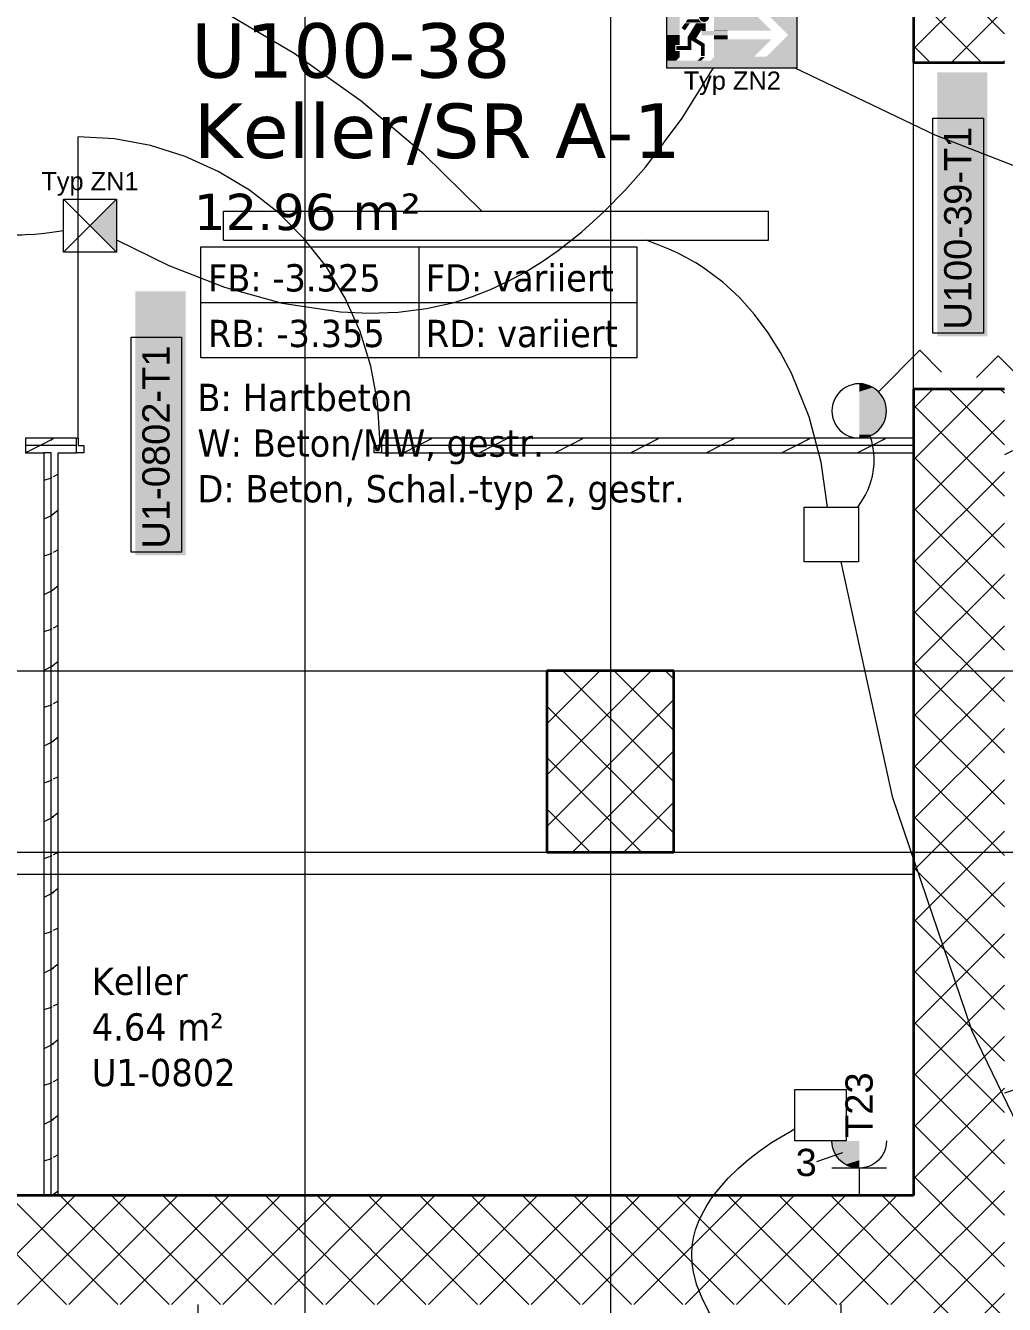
# Model space of a CAD drawing. Extents: x -1067 to 613, y -179 to 712.
# Drawn here: x 5.3 to 59.2, y 282.6 to 353 of the extents above; entities that cross this region are included whole.
import ezdxf
from ezdxf.lldxf.tags import DXFTag

# ---------------------------------------------------------------- set-up
doc = ezdxf.new("R2010")
doc.units = 0
doc.layers.get('0').update_dxf_attribs({"lineweight": 13})
for name, color, linetype, lineweight in [('A-AREA-____-IDEN', 7, 'Continuous', 5), ('A-DOOR-____-IDEN', 7, 'Continuous', 5), ('A-DOOR-____-OTLN', 7, 'Continuous', 9), ('A-DOOR-FRAM-MCUT', 7, 'Continuous', 9), ('A-DOOR-OPNG-OTLN', 7, 'Continuous', 9), ('A-FLOR-____-OVHD', 7, 'Strichpunkt - Fein', 9), ('A-WALL-____-MCUT', 7, 'Continuous', 35), ('A-WALL-____-PATT', 7, 'Continuous', 35), ('A-WALL-FNSH-MCUT', 7, 'Continuous', 35), ('S-COLS-____-MCUT', 7, 'Continuous', 35), ('S-COLS-____-OTLN', 7, 'Continuous', 9), ('S-GRID-____-OTLN', 7, 'Continuous', 5)]:
    doc.layers.add(name, color=color, linetype=linetype, lineweight=lineweight)
for name, color, linetype, lineweight, true_color in [('EL01_WAN_Kraft', 1, 'Continuous', 13, 0xff0000), ('EL01_WAN_Leitung_Kraft', 1, 'Continuous', 13, 0xff0000), ('EL01_WAN_Leitung_Licht', 7, 'Continuous', 13, 0x0080ff), ('EL01_WAN_Leitung_Notbeleuchtung', 7, 'Continuous', 13, 0x009900), ('EL01_WAN_Leuchten', 7, 'Continuous', 13, 0x0080ff), ('EL01_WAN_Licht', 7, 'Continuous', 13, 0x0080ff), ('EL01_WAN_Notbeleuchtungen', 7, 'Continuous', 13, 0x009900), ('EL01_WAN_Notbeleuchtungentyp', 7, 'Continuous', 13, 0x009900)]:
    doc.layers.add(name, color=color, linetype=linetype, lineweight=lineweight, true_color=true_color)
doc.styles.get("Standard").update_dxf_attribs({"font": 'arial.ttf'})
tags = doc.linetypes.add('_Rasterlinie_', pattern=[0.375, 0.2, -0.05, 0.075, -0.05]).pattern_tags.tags
tags[10:11] = [DXFTag(74, 4), DXFTag(75, 0), DXFTag(340, '0'), DXFTag(46, 1.0), DXFTag(50, 0.0), DXFTag(44, 0.0), DXFTag(45, 0.0)]
tags[8:9] = [DXFTag(74, 4), DXFTag(75, 0), DXFTag(340, '0'), DXFTag(46, 1.0), DXFTag(50, 0.0), DXFTag(44, 0.0), DXFTag(45, 0.0)]
tags[6:7] = [DXFTag(74, 4), DXFTag(75, 0), DXFTag(340, '0'), DXFTag(46, 1.0), DXFTag(50, 0.0), DXFTag(44, 0.0), DXFTag(45, 0.0)]
tags[4:5] = [DXFTag(74, 4), DXFTag(75, 0), DXFTag(340, '0'), DXFTag(46, 1.0), DXFTag(50, 0.0), DXFTag(44, 0.0), DXFTag(45, 0.0)]
tags = doc.linetypes.add('Strich Punkt fein', pattern=[0.2, 0.1, -0.05, 0, -0.05]).pattern_tags.tags
tags[10:11] = [DXFTag(74, 4), DXFTag(75, 0), DXFTag(340, '0'), DXFTag(46, 1.0), DXFTag(50, 0.0), DXFTag(44, 0.0), DXFTag(45, 0.0)]
tags[8:9] = [DXFTag(74, 4), DXFTag(75, 0), DXFTag(340, '0'), DXFTag(46, 1.0), DXFTag(50, 0.0), DXFTag(44, 0.0), DXFTag(45, 0.0)]
tags[6:7] = [DXFTag(74, 4), DXFTag(75, 0), DXFTag(340, '0'), DXFTag(46, 1.0), DXFTag(50, 0.0), DXFTag(44, 0.0), DXFTag(45, 0.0)]
tags[4:5] = [DXFTag(74, 4), DXFTag(75, 0), DXFTag(340, '0'), DXFTag(46, 1.0), DXFTag(50, 0.0), DXFTag(44, 0.0), DXFTag(45, 0.0)]
tags = doc.linetypes.add('Strichpunkt - Fein', pattern=[0.2, 0.1, -0.05, 0, -0.05]).pattern_tags.tags
tags[10:11] = [DXFTag(74, 4), DXFTag(75, 0), DXFTag(340, '0'), DXFTag(46, 1.0), DXFTag(50, 0.0), DXFTag(44, 0.0), DXFTag(45, 0.0)]
tags[8:9] = [DXFTag(74, 4), DXFTag(75, 0), DXFTag(340, '0'), DXFTag(46, 1.0), DXFTag(50, 0.0), DXFTag(44, 0.0), DXFTag(45, 0.0)]
tags[6:7] = [DXFTag(74, 4), DXFTag(75, 0), DXFTag(340, '0'), DXFTag(46, 1.0), DXFTag(50, 0.0), DXFTag(44, 0.0), DXFTag(45, 0.0)]
tags[4:5] = [DXFTag(74, 4), DXFTag(75, 0), DXFTag(340, '0'), DXFTag(46, 1.0), DXFTag(50, 0.0), DXFTag(44, 0.0), DXFTag(45, 0.0)]

# ---------------------------------------------------------------- blocks, each defined once
blk = doc.blocks.new('Referenz-A0UJ3194XE', base_point=(-1062.181, -175.856))
at = {"layer": 'A-AREA-____-IDEN', "color": 0, "linetype": 'Continuous', "ltscale": 0.13}
for p, q in [((14.954, 340.818), (38.954, 340.818)), ((14.954, 334.695), (14.954, 340.818)), ((26.954, 340.818), (26.954, 334.695)), ((38.954, 340.818), (38.954, 334.695)), ((14.954, 337.756), (38.954, 337.756)), ((38.954, 334.695), (14.954, 334.695))]:
    blk.add_line(p, q, dxfattribs=at)
at = {"layer": 'A-DOOR-____-IDEN', "color": 0, "linetype": 'Continuous', "ltscale": 0.13}
for p, q in [((55.267, 336.055), (55.267, 347.895)), ((55.267, 347.895), (58.047, 347.895)), ((58.047, 347.895), (58.047, 336.055)), ((58.047, 336.055), (55.267, 336.055)), ((11.112, 324.002), (11.112, 335.842)), ((11.112, 335.842), (13.892, 335.842)), ((13.892, 335.842), (13.892, 324.002)), ((13.892, 324.002), (11.112, 324.002))]:
    blk.add_line(p, q, dxfattribs=at)
at = {"layer": 'A-DOOR-____-IDEN', "color": 7, "linetype": 'Continuous', "ltscale": 0.13, "true_color": 0xffffff}
for points in [[(55.51, 335.88), (58.269, 335.88), (55.51, 350.419)], [(58.269, 335.88), (55.51, 350.419), (58.269, 350.419)], [(11.355, 323.827), (14.114, 323.827), (11.355, 338.366)], [(14.114, 323.827), (11.355, 338.366), (14.114, 338.366)]]:
    blk.add_solid(points, dxfattribs=at)
at = {"layer": 'A-DOOR-____-OTLN', "color": 0, "linetype": 'Strich Punkt fein', "ltscale": 0.13}
blk.add_line((54.203, 332.976), (54.203, 350.976), dxfattribs=at)
at = {"layer": 'A-DOOR-FRAM-MCUT', "color": 0, "linetype": 'Continuous', "ltscale": 0.13}
for p, q in [((8.103, 329.476), (8.103, 330.276)), ((8.103, 330.276), (8.203, 330.276)), ((8.203, 330.276), (8.203, 329.876)), ((8.203, 329.876), (8.503, 329.876)), ((8.503, 329.876), (8.503, 329.476)), ((24.503, 329.876), (24.803, 329.876)), ((24.503, 329.476), (24.503, 329.876)), ((24.803, 329.876), (24.803, 330.276)), ((24.803, 330.276), (24.903, 330.276)), ((24.903, 330.276), (24.903, 329.476)), ((8.503, 329.476), (8.103, 329.476)), ((24.903, 329.476), (24.503, 329.476))]:
    blk.add_line(p, q, dxfattribs=at)
at = {"layer": 'A-DOOR-OPNG-OTLN', "color": 0, "linetype": 'Continuous', "ltscale": 0.13}
for p, q in [((8.203, 330.276), (8.203, 346.876)), ((10.204, 346.755), (8.203, 346.876)), ((12.176, 346.393), (10.204, 346.755)), ((14.089, 345.797), (12.176, 346.393)), ((15.917, 344.974), (14.089, 345.797)), ((17.633, 343.937), (15.917, 344.974)), ((19.211, 342.701), (17.633, 343.937)), ((20.628, 341.284), (19.211, 342.701)), ((21.865, 339.706), (20.628, 341.284)), ((22.902, 337.99), (21.865, 339.706)), ((23.724, 336.162), (22.902, 337.99)), ((24.321, 334.248), (23.724, 336.162)), ((24.682, 332.277), (24.321, 334.248)), ((24.803, 330.276), (24.682, 332.277))]:
    blk.add_line(p, q, dxfattribs=at)
at = {"layer": 'A-FLOR-____-OVHD', "color": 0, "linetype": 'Strichpunkt - Fein', "ltscale": 0.13}
for p, q in [((-49.397, 307.476), (198.844, 307.476)), ((-49.397, 306.276), (54.203, 306.276))]:
    blk.add_line(p, q, dxfattribs=at)
at = {"layer": 'A-WALL-____-MCUT', "color": 0, "linetype": 'Continuous', "ltscale": 0.35}
for p, q in [((54.203, 426.376), (54.203, 350.976)), ((54.203, 350.976), (59.203, 350.976)), ((59.203, 332.976), (54.203, 332.976)), ((54.203, 332.976), (54.203, 288.576)), ((54.203, 288.576), (-79.097, 288.576))]:
    blk.add_line(p, q, dxfattribs=at)
at = {"layer": 'A-WALL-____-MCUT', "color": 0, "linetype": 'Continuous', "lineweight": 9, "ltscale": 0.13}
for p, q in [((8.103, 329.876), (5.303, 329.876)), ((54.203, 329.876), (24.903, 329.876)), ((6.703, 329.476), (6.303, 329.476)), ((6.703, 288.576), (6.703, 329.476))]:
    blk.add_line(p, q, dxfattribs=at)
at = {"layer": 'A-WALL-____-PATT', "color": 0, "linetype": 'Continuous', "lineweight": 9, "ltscale": 0.13}
for p, q in [((59.203, 352.548), (54.203, 357.548)), ((54.203, 351.718), (59.203, 356.718)), ((57.947, 350.976), (54.203, 354.72)), ((56.289, 350.976), (59.203, 353.89)), ((55.118, 350.976), (54.203, 351.891)), ((59.118, 350.976), (59.203, 351.061)), ((54.203, 331.919), (55.26, 332.976)), ((54.203, 329.091), (58.088, 332.976)), ((59.203, 329.921), (56.148, 332.976)), ((59.203, 332.749), (58.976, 332.976)), ((59.203, 327.092), (54.203, 332.092)), ((54.203, 326.262), (59.203, 331.262)), ((6.105, 329.876), (5.305, 329.476)), ((6.823, 330.234), (6.105, 329.876)), ((6.843, 330.276), (6.689, 330.16)), ((26.93, 329.876), (26.13, 329.476)), ((27.647, 330.234), (26.93, 329.876)), ((27.668, 330.276), (27.516, 330.162)), ((31.095, 329.876), (30.295, 329.476)), ((31.812, 330.234), (31.095, 329.876)), ((31.833, 330.276), (31.681, 330.162)), ((35.26, 329.876), (34.46, 329.476)), ((35.977, 330.234), (35.26, 329.876)), ((35.998, 330.276), (35.846, 330.162)), ((39.425, 329.876), (38.625, 329.476)), ((40.142, 330.234), (39.425, 329.876)), ((40.163, 330.276), (40.012, 330.162)), ((43.59, 329.876), (42.79, 329.476)), ((44.307, 330.234), (43.59, 329.876)), ((44.328, 330.276), (44.177, 330.163)), ((47.755, 329.876), (46.955, 329.476)), ((48.472, 330.234), (47.755, 329.876)), ((48.493, 330.276), (48.342, 330.163)), ((51.919, 329.876), (51.119, 329.476)), ((52.637, 330.234), (51.919, 329.876)), ((52.658, 330.276), (52.508, 330.163)), ((59.203, 324.264), (54.203, 329.264)), ((59.649, 329.576), (59.203, 329.353)), ((7.103, 328.292), (6.823, 328.152)), ((54.203, 323.434), (59.203, 328.434)), ((6.703, 328.079), (6.303, 327.945)), ((6.753, 328.095), (6.703, 328.079)), ((7.103, 326.306), (6.703, 326.006)), ((6.823, 326.069), (6.703, 326.01)), ((59.203, 321.435), (54.203, 326.435)), ((6.703, 326.01), (6.303, 325.81)), ((6.703, 326.006), (6.69, 325.996)), ((54.203, 320.605), (59.203, 325.605)), ((7.103, 324.127), (6.823, 323.987)), ((6.703, 323.914), (6.303, 323.781)), ((6.753, 323.931), (6.703, 323.914)), ((59.203, 318.607), (54.203, 323.607)), ((54.203, 317.777), (59.203, 322.777)), ((6.703, 321.845), (6.303, 321.645)), ((7.103, 322.141), (6.703, 321.841)), ((6.822, 321.904), (6.703, 321.845)), ((6.703, 321.841), (6.69, 321.831)), ((59.203, 315.778), (54.203, 320.778)), ((6.703, 319.749), (6.303, 319.616)), ((6.753, 319.766), (6.703, 319.749)), ((7.103, 319.962), (6.822, 319.822)), ((54.203, 314.948), (59.203, 319.948)), ((6.703, 317.68), (6.303, 317.48)), ((6.703, 317.676), (6.691, 317.666)), ((7.103, 317.976), (6.703, 317.676)), ((6.822, 317.739), (6.703, 317.68)), ((59.203, 312.95), (54.203, 317.95)), ((54.203, 312.12), (59.203, 317.12)), ((6.703, 315.585), (6.303, 315.451)), ((6.753, 315.601), (6.703, 315.585)), ((7.103, 315.797), (6.822, 315.657)), ((59.203, 310.122), (54.203, 315.122)), ((54.203, 309.292), (59.203, 314.292)), ((6.703, 313.515), (6.303, 313.315)), ((6.703, 313.511), (6.691, 313.502)), ((7.103, 313.811), (6.703, 313.511)), ((6.822, 313.575), (6.703, 313.515)), ((59.203, 307.293), (54.203, 312.293)), ((6.703, 311.42), (6.303, 311.287)), ((6.753, 311.437), (6.703, 311.42)), ((7.103, 311.632), (6.822, 311.492)), ((54.203, 306.463), (59.203, 311.463)), ((6.703, 309.35), (6.303, 309.15)), ((6.703, 309.346), (6.692, 309.337)), ((7.103, 309.646), (6.703, 309.346)), ((6.822, 309.41), (6.703, 309.35)), ((59.203, 304.465), (54.203, 309.465)), ((54.203, 303.635), (59.203, 308.635)), ((6.703, 307.255), (6.303, 307.122)), ((6.754, 307.272), (6.703, 307.255)), ((7.103, 307.468), (6.822, 307.327)), ((59.203, 301.636), (54.203, 306.636)), ((54.203, 300.806), (59.203, 305.806)), ((6.703, 305.185), (6.303, 304.985)), ((6.703, 305.181), (6.692, 305.172)), ((7.103, 305.481), (6.703, 305.181)), ((6.822, 305.245), (6.703, 305.185)), ((59.203, 298.808), (54.203, 303.808)), ((6.703, 303.09), (6.303, 302.957)), ((6.754, 303.107), (6.703, 303.09)), ((7.103, 303.303), (6.822, 303.162)), ((54.203, 297.978), (59.203, 302.978)), ((6.703, 301.02), (6.303, 300.82)), ((6.703, 301.016), (6.693, 301.008)), ((7.103, 301.316), (6.703, 301.016)), ((6.822, 301.08), (6.703, 301.02)), ((59.203, 295.979), (54.203, 300.979)), ((54.203, 295.149), (59.203, 300.149)), ((6.703, 298.926), (6.303, 298.792)), ((6.754, 298.943), (6.703, 298.926)), ((7.103, 299.138), (6.821, 298.997)), ((59.203, 293.151), (54.203, 298.151)), ((54.203, 292.321), (59.203, 297.321)), ((6.703, 296.855), (6.303, 296.655)), ((6.703, 296.851), (6.693, 296.843)), ((7.103, 297.151), (6.703, 296.851)), ((6.821, 296.915), (6.703, 296.855)), ((59.203, 290.323), (54.203, 295.323)), ((6.703, 294.761), (6.303, 294.628)), ((6.754, 294.778), (6.703, 294.761)), ((7.103, 294.973), (6.821, 294.832)), ((54.203, 289.493), (59.203, 294.493)), ((60.288, 294.576), (59.203, 294.214)), ((7.103, 292.986), (6.703, 292.686)), ((6.703, 292.69), (6.303, 292.49)), ((6.703, 292.686), (6.693, 292.679)), ((6.821, 292.75), (6.703, 292.69)), ((59.203, 287.494), (54.203, 292.494)), ((54.203, 286.664), (59.203, 291.664)), ((6.703, 290.596), (6.303, 290.463)), ((6.754, 290.613), (6.703, 290.596)), ((7.103, 290.808), (6.821, 290.667)), ((59.203, 284.666), (54.203, 289.666)), ((7.103, 288.821), (6.776, 288.576)), ((54.203, 283.836), (59.203, 288.836)), ((7.553, 282.576), (1.553, 288.576)), ((2.031, 282.576), (8.031, 288.576)), ((10.381, 282.576), (4.381, 288.576)), ((4.86, 282.576), (10.86, 288.576)), ((6.821, 288.585), (6.803, 288.576)), ((13.21, 282.576), (7.21, 288.576)), ((7.688, 282.576), (13.688, 288.576)), ((16.038, 282.576), (10.038, 288.576)), ((10.517, 282.576), (16.517, 288.576)), ((18.867, 282.576), (12.867, 288.576)), ((13.345, 282.576), (19.345, 288.576)), ((21.695, 282.576), (15.695, 288.576)), ((16.173, 282.576), (22.173, 288.576)), ((24.523, 282.576), (18.523, 288.576)), ((19.002, 282.576), (25.002, 288.576)), ((27.352, 282.576), (21.352, 288.576)), ((21.83, 282.576), (27.83, 288.576)), ((30.18, 282.576), (24.18, 288.576)), ((24.659, 282.576), (30.659, 288.576)), ((33.009, 282.576), (27.009, 288.576)), ((27.487, 282.576), (33.487, 288.576)), ((35.837, 282.576), (29.837, 288.576)), ((30.316, 282.576), (36.316, 288.576)), ((38.666, 282.576), (32.666, 288.576)), ((33.144, 282.576), (39.144, 288.576)), ((41.494, 282.576), (35.494, 288.576)), ((35.972, 282.576), (41.972, 288.576)), ((44.322, 282.576), (38.322, 288.576)), ((38.801, 282.576), (44.801, 288.576)), ((47.151, 282.576), (41.151, 288.576)), ((41.629, 282.576), (47.629, 288.576)), ((49.979, 282.576), (43.979, 288.576)), ((44.458, 282.576), (50.458, 288.576)), ((52.808, 282.576), (46.808, 288.576)), ((47.286, 282.576), (53.286, 288.576)), ((54.203, 284.009), (49.636, 288.576)), ((54.203, 286.837), (52.465, 288.576)), ((50.114, 282.576), (54.203, 286.664)), ((58.465, 282.576), (54.203, 286.837)), ((55.771, 282.576), (59.203, 286.007)), ((52.943, 282.576), (54.203, 283.836)), ((55.636, 282.576), (54.203, 284.009)), ((58.6, 282.576), (59.203, 283.179)), ((53.203, 280.007), (55.771, 282.576)), ((53.203, 277.179), (58.6, 282.576)), ((59.203, 279.009), (55.636, 282.576)), ((59.203, 281.837), (58.465, 282.576))]:
    blk.add_line(p, q, dxfattribs=at)
at = {"layer": 'A-WALL-FNSH-MCUT', "color": 0, "linetype": 'Continuous', "lineweight": 9, "ltscale": 0.13}
for p, q in [((8.103, 330.276), (5.303, 330.276)), ((5.303, 330.276), (5.303, 329.476)), ((8.103, 329.476), (8.103, 330.276)), ((54.203, 330.276), (24.903, 330.276)), ((24.903, 330.276), (24.903, 329.476)), ((5.303, 329.476), (6.303, 329.476)), ((6.303, 329.476), (6.303, 288.576)), ((7.103, 329.476), (8.103, 329.476)), ((7.103, 288.576), (7.103, 329.476)), ((24.903, 329.476), (54.203, 329.476))]:
    blk.add_line(p, q, dxfattribs=at)
at = {"layer": 'S-COLS-____-MCUT', "color": 0, "linetype": 'Continuous', "ltscale": 0.35}
for p, q in [((41.003, 317.476), (34.003, 317.476)), ((34.003, 317.476), (34.003, 307.476)), ((41.003, 307.476), (41.003, 317.476)), ((34.003, 307.476), (41.003, 307.476))]:
    blk.add_line(p, q, dxfattribs=at)
at = {"layer": 'S-COLS-____-OTLN', "color": 0, "linetype": 'Continuous', "ltscale": 0.13}
for p, q in [((34.003, 317.376), (34.103, 317.476)), ((34.003, 314.547), (36.931, 317.476)), ((34.003, 311.719), (39.76, 317.476)), ((41.003, 311.351), (34.878, 317.476)), ((41.003, 314.179), (37.707, 317.476)), ((41.003, 317.008), (40.535, 317.476)), ((34.003, 308.891), (41.003, 315.891)), ((41.003, 308.523), (34.003, 315.523)), ((39.221, 307.476), (34.003, 312.694)), ((35.417, 307.476), (41.003, 313.062)), ((38.245, 307.476), (41.003, 310.234)), ((36.393, 307.476), (34.003, 309.866))]:
    blk.add_line(p, q, dxfattribs=at)
at = {"layer": 'S-GRID-____-OTLN', "color": 0, "linetype": '_Rasterlinie_', "ltscale": 0.13}
for p, q in [((37.503, 560.559), (37.503, 159.768)), ((20.703, -171.085), (20.703, 546.376)), ((-101.097, 317.476), (198.844, 317.476))]:
    blk.add_line(p, q, dxfattribs=at)
at = {"layer": 'A-AREA-____-IDEN', "color": 0, "linetype": 'Continuous', "ltscale": 0.13, "attachment_point": 1}
for s, insert, char_height in [('{\\fVerdana;U100-38}', (14.417, 353.133), 3), ('{\\fVerdana;Keller/SR A-1}', (14.56, 348.71), 3), ('{\\fVerdana;12.96 m²}', (14.57, 343.74), 2), ('{\\W0.9;\\fVerdana;FB: -3.325}', (15.344, 339.859), 1.5), ('{\\W0.9;\\fVerdana;FD: variiert}', (27.344, 339.859), 1.5), ('{\\W0.9;\\fVerdana;RB: -3.355}', (15.344, 336.797), 1.5), ('{\\W0.9;\\fVerdana;RD: variiert}', (27.344, 336.797), 1.5), ('{\\W0.9;\\fVerdana;B: Hartbeton}', (14.768, 333.273), 1.5), ('{\\W0.9;\\fVerdana;W: Beton/MW, gestr.}', (14.768, 330.759), 1.5), ('{\\W0.9;\\fVerdana;D: Beton, Schal.-typ 2, gestr.}', (14.768, 328.246), 1.5), ('{\\W0.9;\\fVerdana;Keller}', (8.95, 301.122), 1.5), ('{\\W0.9;\\fVerdana;4.64 m²}', (8.95, 298.608), 1.5), ('{\\W0.9;\\fVerdana;U1-0802}', (8.95, 296.095), 1.5)]:
    blk.add_mtext(s, dxfattribs=dict(at, insert=insert, char_height=char_height))
at = {"layer": 'A-DOOR-____-IDEN', "color": 0, "linetype": 'Continuous', "ltscale": 0.13, "char_height": 1.5, "attachment_point": 1, "rotation": 90}
for s, insert in [('{\\fArial;U100-39-T1}', (55.885, 336.255)), ('{\\fArial;U1-0802-T1}', (11.73, 324.202))]:
    blk.add_mtext(s, dxfattribs=dict(at, insert=insert))
blk = doc.blocks.new('Deckendose UP-A0UJ31FOXE', base_point=(48.17, 323.476))
at = {"color": 0, "lineweight": -2}
for p, q in [((48.17, 323.476), (48.17, 326.476)), ((48.17, 326.476), (51.17, 326.476)), ((51.17, 326.476), (51.17, 323.476)), ((51.17, 323.476), (48.17, 323.476))]:
    blk.add_line(p, q, dxfattribs=at)
blk = doc.blocks.new('LED-Langfeldleuchte 37W-A0UJ31G8XE', base_point=(16.206, 341.176))
at = {"color": 0, "lineweight": -2}
for p, q in [((16.206, 342.776), (46.206, 342.776)), ((16.206, 341.176), (16.206, 342.776)), ((46.206, 341.176), (46.206, 342.776)), ((16.206, 341.176), (46.206, 341.176))]:
    blk.add_line(p, q, dxfattribs=at)
blk = doc.blocks.new('Steckdose T23_ AP_ 3-fach-A0UJ31H8XE', base_point=(13.305, 275.943))
at = {"color": 0, "lineweight": -2}
for p, q in [((14.805, 281.076), (14.805, 282.576)), ((13.305, 281.076), (16.305, 281.076)), ((14.231, 280.962), (14.417, 281.025)), ((14.417, 281.025), (14.609, 281.063)), ((14.609, 281.063), (14.805, 281.076)), ((14.805, 281.076), (15.001, 281.063)), ((15.001, 281.063), (15.193, 281.025)), ((15.193, 281.025), (15.379, 280.962)), ((13.419, 280.15), (13.506, 280.326)), ((13.506, 280.326), (13.615, 280.489)), ((13.615, 280.489), (13.744, 280.636)), ((13.744, 280.636), (13.892, 280.766)), ((13.892, 280.766), (14.055, 280.875)), ((14.055, 280.875), (14.231, 280.962)), ((15.379, 280.962), (15.555, 280.875)), ((15.555, 280.875), (15.718, 280.766)), ((15.718, 280.766), (15.866, 280.636)), ((15.731, 280.222), (17.148, 280.73)), ((15.866, 280.636), (15.995, 280.489)), ((15.995, 280.489), (16.104, 280.326)), ((16.104, 280.326), (16.191, 280.15)), ((13.305, 279.576), (13.318, 279.771)), ((13.318, 279.771), (13.356, 279.964)), ((13.356, 279.964), (13.419, 280.15)), ((16.191, 280.15), (16.254, 279.964)), ((16.254, 279.964), (16.292, 279.771)), ((16.292, 279.771), (16.305, 279.576))]:
    blk.add_line(p, q, dxfattribs=at)
for points in [[(14.805, 281.025), (15.193, 281.025), (14.805, 281.076)], [(14.805, 280.875), (15.555, 280.875), (14.805, 281.025)], [(15.555, 280.875), (14.805, 281.025), (15.193, 281.025)], [(14.805, 280.636), (15.866, 280.636), (14.805, 280.875)], [(15.866, 280.636), (14.805, 280.875), (15.555, 280.875)], [(14.805, 280.326), (16.104, 280.326), (14.805, 280.636)], [(16.104, 280.326), (14.805, 280.636), (15.866, 280.636)], [(14.805, 279.964), (16.254, 279.964), (14.805, 280.326)], [(16.254, 279.964), (14.805, 280.326), (16.104, 280.326)], [(14.805, 279.576), (16.305, 279.576), (14.805, 279.964)], [(16.305, 279.576), (14.805, 279.964), (16.254, 279.964)]]:
    blk.add_solid(points, dxfattribs=at)
at = {"color": 0, "lineweight": -2, "insert": (17.323, 281.506), "char_height": 1.5, "attachment_point": 1}
blk.add_mtext('{\\fArial;3}', dxfattribs=at)
at = {"color": 0, "lineweight": -2, "insert": (14.063, 275.943), "char_height": 1.5, "attachment_point": 1, "rotation": 90}
blk.add_mtext('{\\fArial;T23}', dxfattribs=at)
blk = doc.blocks.new('Schalter_ Schema 0_ AP-A0UJ31HSXE', base_point=(49.705, 330.276))
at = {"color": 0, "lineweight": -2}
for p, q in [((52.266, 332.836), (54.548, 335.118)), ((54.548, 335.118), (55.744, 333.922)), ((50.631, 333.162), (50.455, 333.075)), ((50.817, 333.225), (50.631, 333.162)), ((51.009, 333.263), (50.817, 333.225)), ((51.205, 333.276), (51.009, 333.263)), ((51.401, 333.263), (51.205, 333.276)), ((51.593, 333.225), (51.401, 333.263)), ((51.779, 333.162), (51.593, 333.225)), ((51.955, 333.075), (51.779, 333.162)), ((49.906, 332.526), (49.819, 332.35)), ((50.015, 332.689), (49.906, 332.526)), ((50.144, 332.836), (50.015, 332.689)), ((50.292, 332.966), (50.144, 332.836)), ((50.455, 333.075), (50.292, 332.966)), ((52.118, 332.966), (51.955, 333.075)), ((52.266, 332.836), (52.118, 332.966)), ((52.395, 332.689), (52.266, 332.836)), ((52.504, 332.526), (52.395, 332.689)), ((52.591, 332.35), (52.504, 332.526)), ((49.718, 331.972), (49.705, 331.776)), ((49.705, 331.776), (49.718, 331.58)), ((49.756, 332.164), (49.718, 331.972)), ((49.819, 332.35), (49.756, 332.164)), ((52.654, 332.164), (52.591, 332.35)), ((52.692, 331.972), (52.654, 332.164)), ((52.705, 331.776), (52.692, 331.972)), ((52.692, 331.58), (52.705, 331.776)), ((49.718, 331.58), (49.756, 331.388)), ((49.756, 331.388), (49.819, 331.202)), ((49.819, 331.202), (49.906, 331.026)), ((49.906, 331.026), (50.015, 330.863)), ((52.395, 330.863), (52.504, 331.026)), ((52.504, 331.026), (52.591, 331.202)), ((52.591, 331.202), (52.654, 331.388)), ((52.654, 331.388), (52.692, 331.58)), ((50.015, 330.863), (50.144, 330.715)), ((50.144, 330.715), (50.292, 330.586)), ((50.292, 330.586), (50.455, 330.477)), ((50.455, 330.477), (50.631, 330.39)), ((50.631, 330.39), (50.817, 330.327)), ((50.817, 330.327), (51.009, 330.289)), ((51.401, 330.289), (51.593, 330.327)), ((51.593, 330.327), (51.779, 330.39)), ((51.779, 330.39), (51.955, 330.477)), ((51.955, 330.477), (52.118, 330.586)), ((52.118, 330.586), (52.266, 330.715)), ((52.266, 330.715), (52.395, 330.863)), ((51.009, 330.289), (51.205, 330.276)), ((51.205, 330.276), (51.401, 330.289))]:
    blk.add_line(p, q, dxfattribs=at)
for points in [[(51.593, 333.225), (51.205, 333.225), (51.205, 333.276)], [(51.955, 333.075), (51.205, 333.075), (51.593, 333.225)], [(51.205, 333.075), (51.593, 333.225), (51.205, 333.225)], [(52.266, 332.836), (51.205, 332.836), (51.955, 333.075)], [(51.205, 332.836), (51.955, 333.075), (51.205, 333.075)], [(52.504, 332.526), (51.205, 332.526), (52.266, 332.836)], [(51.205, 332.526), (52.266, 332.836), (51.205, 332.836)], [(52.654, 332.164), (51.205, 332.164), (52.504, 332.526)], [(51.205, 332.164), (52.504, 332.526), (51.205, 332.526)], [(52.705, 331.776), (51.205, 331.776), (52.654, 332.164)], [(51.205, 331.776), (52.654, 332.164), (51.205, 332.164)], [(52.654, 331.388), (51.205, 331.388), (52.705, 331.776)], [(51.205, 331.388), (52.705, 331.776), (51.205, 331.776)], [(52.504, 331.026), (51.205, 331.026), (52.654, 331.388)], [(51.205, 331.026), (52.654, 331.388), (51.205, 331.388)], [(52.266, 330.715), (51.205, 330.715), (52.504, 331.026)], [(51.205, 330.715), (52.504, 331.026), (51.205, 331.026)], [(51.955, 330.477), (51.205, 330.477), (52.266, 330.715)], [(51.205, 330.477), (52.266, 330.715), (51.205, 330.715)], [(51.593, 330.327), (51.205, 330.327), (51.955, 330.477)], [(51.205, 330.327), (51.955, 330.477), (51.205, 330.477)], [(51.205, 330.276), (51.593, 330.327), (51.205, 330.327)]]:
    blk.add_solid(points, dxfattribs=at)
blk = doc.blocks.new('Steckdose T23_ AP_ 3-fach-A0UJ31KIXE', base_point=(48.705, 275.943))
at = {"color": 0, "lineweight": -2}
for p, q in [((50.205, 281.076), (50.205, 282.576)), ((48.705, 281.076), (51.705, 281.076)), ((49.631, 280.962), (49.817, 281.025)), ((49.817, 281.025), (50.009, 281.063)), ((50.009, 281.063), (50.205, 281.076)), ((50.205, 281.076), (50.401, 281.063)), ((50.401, 281.063), (50.593, 281.025)), ((50.593, 281.025), (50.779, 280.962)), ((48.819, 280.15), (48.906, 280.326)), ((48.906, 280.326), (49.015, 280.489)), ((49.015, 280.489), (49.144, 280.636)), ((49.144, 280.636), (49.292, 280.766)), ((49.292, 280.766), (49.455, 280.875)), ((49.455, 280.875), (49.631, 280.962)), ((50.779, 280.962), (50.955, 280.875)), ((50.955, 280.875), (51.118, 280.766)), ((51.118, 280.766), (51.266, 280.636)), ((51.131, 280.222), (52.548, 280.73)), ((51.266, 280.636), (51.395, 280.489)), ((51.395, 280.489), (51.504, 280.326)), ((51.504, 280.326), (51.591, 280.15)), ((48.705, 279.576), (48.718, 279.771)), ((48.718, 279.771), (48.756, 279.964)), ((48.756, 279.964), (48.819, 280.15)), ((51.591, 280.15), (51.654, 279.964)), ((51.654, 279.964), (51.692, 279.771)), ((51.692, 279.771), (51.705, 279.576))]:
    blk.add_line(p, q, dxfattribs=at)
for points in [[(50.205, 281.025), (50.593, 281.025), (50.205, 281.076)], [(50.205, 280.875), (50.955, 280.875), (50.205, 281.025)], [(50.955, 280.875), (50.205, 281.025), (50.593, 281.025)], [(50.205, 280.636), (51.266, 280.636), (50.205, 280.875)], [(51.266, 280.636), (50.205, 280.875), (50.955, 280.875)], [(50.205, 280.326), (51.504, 280.326), (50.205, 280.636)], [(51.504, 280.326), (50.205, 280.636), (51.266, 280.636)], [(50.205, 279.964), (51.654, 279.964), (50.205, 280.326)], [(51.654, 279.964), (50.205, 280.326), (51.504, 280.326)], [(50.205, 279.576), (51.705, 279.576), (50.205, 279.964)], [(51.705, 279.576), (50.205, 279.964), (51.654, 279.964)]]:
    blk.add_solid(points, dxfattribs=at)
at = {"color": 0, "lineweight": -2, "insert": (52.723, 281.506), "char_height": 1.5, "attachment_point": 1}
blk.add_mtext('{\\fArial;3}', dxfattribs=at)
at = {"color": 0, "lineweight": -2, "insert": (49.463, 275.943), "char_height": 1.5, "attachment_point": 1, "rotation": 90}
blk.add_mtext('{\\fArial;T23}', dxfattribs=at)
blk = doc.blocks.new('Leitung-A0UJ31LGXE', base_point=(2.305, 342.776))
at = {"color": 0, "linetype": 'ByBlock', "lineweight": -2, "ltscale": 0.13}
for p, q in [((3.254, 358.472), (2.305, 358.655)), ((4.198, 358.269), (3.254, 358.472)), ((5.139, 358.046), (4.198, 358.269)), ((6.074, 357.804), (5.139, 358.046)), ((7.006, 357.542), (6.074, 357.804)), ((7.932, 357.26), (7.006, 357.542)), ((12.137, 355.704), (7.932, 357.26)), ((16.203, 353.757), (12.137, 355.704)), ((20.096, 351.455), (16.203, 353.757)), ((23.786, 348.833), (20.096, 351.455)), ((27.238, 345.928), (23.786, 348.833)), ((30.421, 342.776), (27.238, 345.928))]:
    blk.add_line(p, q, dxfattribs=at)
blk = doc.blocks.new('Schalter_ Schema 3_ AP_ KL-A0UJ31OQXE', base_point=(57.666, 328.133))
at = {"color": 0, "lineweight": -2}
for p, q in [((58.862, 334.818), (57.666, 333.622)), ((61.145, 332.536), (58.862, 334.818)), ((61.015, 332.389), (61.144, 332.536)), ((61.144, 332.536), (61.292, 332.666)), ((63.266, 330.415), (61.145, 332.536)), ((63.266, 332.536), (61.145, 330.415)), ((61.292, 332.666), (61.455, 332.775)), ((61.455, 332.775), (61.631, 332.862)), ((61.631, 332.862), (61.817, 332.925)), ((61.817, 332.925), (62.009, 332.963)), ((62.009, 332.963), (62.205, 332.976)), ((62.205, 332.976), (62.401, 332.963)), ((62.401, 332.963), (62.593, 332.925)), ((62.593, 332.925), (62.779, 332.862)), ((62.779, 332.862), (62.955, 332.775)), ((62.955, 332.775), (63.118, 332.666)), ((63.118, 332.666), (63.266, 332.536)), ((63.266, 332.536), (63.395, 332.389)), ((60.718, 331.672), (60.756, 331.864)), ((60.756, 331.864), (60.819, 332.05)), ((60.819, 332.05), (60.906, 332.226)), ((60.906, 332.226), (61.015, 332.389)), ((63.395, 332.389), (63.504, 332.226)), ((63.504, 332.226), (63.591, 332.05)), ((63.591, 332.05), (63.654, 331.864)), ((63.654, 331.864), (63.692, 331.672)), ((60.705, 331.476), (60.718, 331.672)), ((60.718, 331.28), (60.705, 331.476)), ((60.756, 331.088), (60.718, 331.28)), ((60.819, 330.902), (60.756, 331.088)), ((63.654, 331.088), (63.591, 330.902)), ((63.692, 331.28), (63.654, 331.088)), ((63.692, 331.672), (63.705, 331.476)), ((63.705, 331.476), (63.692, 331.28)), ((60.906, 330.726), (60.819, 330.902)), ((61.015, 330.563), (60.906, 330.726)), ((61.144, 330.415), (61.015, 330.563)), ((61.292, 330.286), (61.144, 330.415)), ((63.266, 330.415), (63.118, 330.286)), ((63.395, 330.563), (63.266, 330.415)), ((63.266, 330.415), (65.548, 328.133)), ((63.504, 330.726), (63.395, 330.563)), ((63.591, 330.902), (63.504, 330.726)), ((61.455, 330.177), (61.292, 330.286)), ((61.631, 330.09), (61.455, 330.177)), ((61.817, 330.027), (61.631, 330.09)), ((62.009, 329.989), (61.817, 330.027)), ((62.205, 329.976), (62.009, 329.989)), ((62.401, 329.989), (62.205, 329.976)), ((62.593, 330.027), (62.401, 329.989)), ((62.779, 330.09), (62.593, 330.027)), ((62.955, 330.177), (62.779, 330.09)), ((63.118, 330.286), (62.955, 330.177)), ((65.548, 328.133), (66.744, 329.329))]:
    blk.add_line(p, q, dxfattribs=at)
for points in [[(62.205, 332.226), (60.906, 332.226), (62.205, 332.536)], [(60.906, 332.226), (62.205, 332.536), (61.144, 332.536)], [(62.205, 332.536), (61.144, 332.536), (62.205, 332.775)], [(61.144, 332.536), (62.205, 332.775), (61.455, 332.775)], [(62.205, 332.775), (61.455, 332.775), (62.205, 332.925)], [(61.455, 332.775), (62.205, 332.925), (61.817, 332.925)], [(62.205, 332.925), (61.817, 332.925), (62.205, 332.976)], [(62.205, 331.476), (60.705, 331.476), (62.205, 331.864)], [(60.705, 331.476), (62.205, 331.864), (60.756, 331.864)], [(62.205, 331.864), (60.756, 331.864), (62.205, 332.226)], [(60.756, 331.864), (62.205, 332.226), (60.906, 332.226)], [(60.756, 331.088), (62.205, 331.476), (60.705, 331.476)], [(62.205, 331.088), (60.756, 331.088), (62.205, 331.476)], [(60.906, 330.726), (62.205, 331.088), (60.756, 331.088)], [(62.205, 330.726), (60.906, 330.726), (62.205, 331.088)], [(61.144, 330.415), (62.205, 330.726), (60.906, 330.726)], [(62.205, 330.415), (61.144, 330.415), (62.205, 330.726)], [(61.455, 330.177), (62.205, 330.415), (61.144, 330.415)], [(62.205, 330.177), (61.455, 330.177), (62.205, 330.415)], [(61.817, 330.027), (62.205, 330.177), (61.455, 330.177)], [(62.205, 330.027), (61.817, 330.027), (62.205, 330.177)], [(62.205, 329.976), (62.205, 330.027), (61.817, 330.027)]]:
    blk.add_solid(points, dxfattribs=at)
blk = doc.blocks.new('Bodendose (multi) UP-A0UJ31PQXE', base_point=(47.655, 291.576))
at = {"color": 0, "lineweight": -2}
for p, q in [((47.655, 294.416), (50.495, 294.416)), ((47.655, 291.576), (47.655, 294.416)), ((50.495, 294.416), (50.495, 291.576)), ((50.495, 291.576), (47.655, 291.576))]:
    blk.add_line(p, q, dxfattribs=at)
blk = doc.blocks.new('Leitung-A0UJ31RWXE', base_point=(-4.724, 341.477))
at = {"color": 0, "linetype": 'ByBlock', "lineweight": -2, "ltscale": 0.13}
for p, q in [((1.023, 385.865), (-1.617, 377.83)), ((-1.617, 377.83), (-3.715, 368.362)), ((-3.715, 368.362), (-4.724, 358.726)), ((-4.724, 358.726), (-4.649, 354.242)), ((-4.649, 354.242), (-4.096, 350.191)), ((-4.096, 350.191), (-3.429, 347.809)), ((-3.429, 347.809), (-2.499, 345.737)), ((-2.499, 345.737), (-1.286, 344.022)), ((-1.286, 344.022), (-0.179, 342.998)), ((-0.179, 342.998), (1.108, 342.221)), ((1.108, 342.221), (2.582, 341.71)), ((2.582, 341.71), (4.253, 341.486)), ((5.813, 341.523), (6.344, 341.574)), ((6.344, 341.574), (6.874, 341.641)), ((6.874, 341.641), (7.397, 341.721)), ((4.253, 341.486), (4.379, 341.482)), ((4.379, 341.482), (4.506, 341.479)), ((4.506, 341.479), (4.634, 341.477)), ((4.634, 341.477), (4.763, 341.477)), ((4.763, 341.477), (4.935, 341.479)), ((4.935, 341.479), (5.109, 341.483)), ((5.109, 341.483), (5.284, 341.49)), ((5.284, 341.49), (5.813, 341.523))]:
    blk.add_line(p, q, dxfattribs=at)
blk = doc.blocks.new('Leitung-A0UJ31SEXE', base_point=(50.201, 249.205))
at = {"color": 0, "linetype": 'ByBlock', "lineweight": -2, "ltscale": 0.13}
for p, q in [((50.201, 323.476), (53.013, 310.539)), ((53.013, 310.539), (57.406, 297.638)), ((57.406, 297.638), (63.369, 285.313))]:
    blk.add_line(p, q, dxfattribs=at)
blk = doc.blocks.new('Steckdose T23_ AP_ 3-fach-A0UJ31SIXE', base_point=(47.705, 288.576))
at = {"color": 0, "lineweight": -2}
for p, q in [((49.718, 291.38), (49.705, 291.576)), ((52.705, 291.576), (52.692, 291.38)), ((50.279, 290.929), (48.862, 290.421)), ((49.756, 291.187), (49.718, 291.38)), ((49.819, 291.002), (49.756, 291.187)), ((49.906, 290.826), (49.819, 291.002)), ((52.591, 291.002), (52.504, 290.826)), ((52.654, 291.187), (52.591, 291.002)), ((52.692, 291.38), (52.654, 291.187)), ((50.015, 290.663), (49.906, 290.826)), ((50.144, 290.515), (50.015, 290.663)), ((50.292, 290.386), (50.144, 290.515)), ((50.455, 290.277), (50.292, 290.386)), ((50.631, 290.19), (50.455, 290.277)), ((50.817, 290.127), (50.631, 290.19)), ((51.779, 290.19), (51.593, 290.127)), ((51.955, 290.277), (51.779, 290.19)), ((52.118, 290.386), (51.955, 290.277)), ((52.266, 290.515), (52.118, 290.386)), ((52.395, 290.663), (52.266, 290.515)), ((52.504, 290.826), (52.395, 290.663)), ((52.705, 290.076), (49.705, 290.076)), ((51.009, 290.089), (50.817, 290.127)), ((51.205, 290.076), (51.009, 290.089)), ((51.401, 290.089), (51.205, 290.076)), ((51.205, 290.076), (51.205, 288.576)), ((51.593, 290.127), (51.401, 290.089))]:
    blk.add_line(p, q, dxfattribs=at)
for points in [[(49.756, 291.187), (51.205, 291.576), (49.705, 291.576)], [(51.205, 291.187), (49.756, 291.187), (51.205, 291.576)], [(49.906, 290.826), (51.205, 291.187), (49.756, 291.187)], [(51.205, 290.826), (49.906, 290.826), (51.205, 291.187)], [(50.144, 290.515), (51.205, 290.826), (49.906, 290.826)], [(51.205, 290.515), (50.144, 290.515), (51.205, 290.826)], [(50.455, 290.277), (51.205, 290.515), (50.144, 290.515)], [(51.205, 290.277), (50.455, 290.277), (51.205, 290.515)], [(50.817, 290.127), (51.205, 290.277), (50.455, 290.277)], [(51.205, 290.127), (50.817, 290.127), (51.205, 290.277)], [(51.205, 290.076), (51.205, 290.127), (50.817, 290.127)]]:
    blk.add_solid(points, dxfattribs=at)
at = {"color": 0, "lineweight": -2, "insert": (50.447, 291.743), "char_height": 1.5, "attachment_point": 1, "rotation": 90}
blk.add_mtext('{\\fArial;T23}', dxfattribs=at)
at = {"color": 0, "lineweight": -2, "insert": (47.705, 291.145), "char_height": 1.5, "attachment_point": 1}
blk.add_mtext('{\\fArial;3}', dxfattribs=at)
blk = doc.blocks.new('Leitung-A0UJ31T2XE', base_point=(39.475, 326.476))
at = {"color": 0, "linetype": 'ByBlock', "lineweight": -2, "ltscale": 0.13}
for p, q in [((40.04, 340.972), (39.475, 341.176)), ((40.597, 340.747), (40.04, 340.972)), ((41.145, 340.499), (40.597, 340.747)), ((41.681, 340.228), (41.145, 340.499)), ((41.944, 340.084), (41.681, 340.228)), ((42.204, 339.932), (41.944, 340.084)), ((42.459, 339.775), (42.204, 339.932)), ((42.711, 339.611), (42.459, 339.775)), ((43.697, 338.868), (42.711, 339.611)), ((44.606, 338.023), (43.697, 338.868)), ((45.439, 337.088), (44.606, 338.023)), ((46.195, 336.073), (45.439, 337.088)), ((46.875, 334.991), (46.195, 336.073)), ((47.477, 333.852), (46.875, 334.991)), ((48.451, 331.451), (47.477, 333.852)), ((49.115, 328.962), (48.451, 331.451)), ((49.469, 326.476), (49.115, 328.962))]:
    blk.add_line(p, q, dxfattribs=at)
blk = doc.blocks.new('Leitung-A0UJ31TCXE', base_point=(47.639, 338.191))
at = {"color": 0, "linetype": 'ByBlock', "lineweight": -2, "ltscale": 0.13}
for p, q in [((55.392, 346.972), (47.639, 350.676)), ((63.454, 343.83), (55.392, 346.972)), ((71.756, 341.315), (63.454, 343.83)), ((119.926, 341.579), (116.24, 340.651)), ((80.226, 339.493), (71.756, 341.315)), ((116.24, 340.651), (112.519, 339.857)), ((88.793, 338.429), (80.226, 339.493)), ((112.519, 339.857), (108.767, 339.206)), ((108.767, 339.206), (104.991, 338.705)), ((97.387, 338.191), (88.793, 338.429)), ((101.196, 338.364), (97.387, 338.191)), ((104.991, 338.705), (101.196, 338.364))]:
    blk.add_line(p, q, dxfattribs=at)
blk = doc.blocks.new('Leitung-A0UJ31TKXE', base_point=(51.126, 326.476))
at = {"color": 0, "linetype": 'ByBlock', "lineweight": -2, "ltscale": 0.13}
for p, q in [((51.899, 330.106), (51.815, 330.405)), ((51.965, 329.8), (51.899, 330.106)), ((52.009, 329.489), (51.965, 329.8)), ((52.03, 329.176), (52.009, 329.489)), ((52.028, 328.863), (52.03, 329.176)), ((51.933, 328.178), (52.001, 328.551)), ((52.001, 328.551), (52.028, 328.863)), ((51.695, 327.458), (51.83, 327.813)), ((51.83, 327.813), (51.933, 328.178)), ((51.126, 326.476), (51.339, 326.787)), ((51.339, 326.787), (51.53, 327.115)), ((51.53, 327.115), (51.695, 327.458))]:
    blk.add_line(p, q, dxfattribs=at)
blk = doc.blocks.new('Notleuchte eckig-A0UJ31YKXE', base_point=(7.397, 340.517))
at = {"color": 0, "lineweight": -2}
for p, q in [((7.397, 343.436), (10.316, 340.517)), ((7.397, 340.517), (10.316, 343.436)), ((7.397, 340.517), (7.397, 343.436)), ((7.397, 343.436), (10.316, 343.436)), ((10.316, 343.436), (10.316, 340.517)), ((10.316, 340.517), (7.397, 340.517))]:
    blk.add_line(p, q, dxfattribs=at)
for points in [[(10.316, 341.977), (8.856, 341.977), (10.316, 343.436)], [(10.316, 340.517), (10.316, 341.977), (8.856, 341.977)]]:
    blk.add_solid(points, dxfattribs=at)
blk = doc.blocks.new('Bemerkung 1-A0UJ31YMXE', base_point=(6.169, 343.93))
at = {"color": 0, "lineweight": -2, "insert": (6.169, 344.93), "char_height": 1, "attachment_point": 1}
blk.add_mtext('{\\fArial;Typ ZN1}', dxfattribs=at)
blk = doc.blocks.new('RZL-Decke_ Rechts-A0UJ320KXE', base_point=(40.597, 350.676))
at = {"color": 0, "lineweight": -2}
for p, q in [((47.797, 354.276), (40.597, 354.276)), ((40.597, 354.276), (40.597, 350.676)), ((47.797, 350.676), (47.797, 354.276)), ((40.597, 350.676), (47.797, 350.676))]:
    blk.add_line(p, q, dxfattribs=at)
for points in [[(40.597, 353.897), (44.197, 353.897), (40.597, 354.276)], [(44.197, 353.897), (40.597, 354.276), (44.197, 354.276)], [(44.197, 353.665), (47.797, 353.665), (44.197, 354.276)], [(47.797, 353.665), (44.197, 354.276), (47.797, 354.276)], [(40.597, 352.476), (41.32, 352.476), (40.597, 353.897)], [(41.32, 352.476), (40.597, 353.897), (41.32, 353.897)], [(42.942, 353.475), (42.395, 353.475), (42.932, 353.545)], [(42.395, 353.475), (42.932, 353.545), (42.404, 353.545)], [(42.932, 353.545), (42.404, 353.545), (42.905, 353.611)], [(42.404, 353.545), (42.905, 353.611), (42.432, 353.611)], [(42.905, 353.611), (42.432, 353.611), (42.862, 353.668)], [(42.432, 353.611), (42.862, 353.668), (42.475, 353.668)], [(42.862, 353.668), (42.475, 353.668), (42.805, 353.711)], [(42.475, 353.668), (42.805, 353.711), (42.532, 353.711)], [(42.805, 353.711), (42.532, 353.711), (42.739, 353.739)], [(42.532, 353.711), (42.739, 353.739), (42.598, 353.739)], [(42.739, 353.739), (42.598, 353.739), (42.668, 353.748)], [(43.212, 352.716), (44.197, 352.716), (43.212, 353.897)], [(44.197, 352.716), (43.212, 353.897), (44.197, 353.897)], [(44.197, 352.716), (46.378, 352.716), (44.197, 353.665)], [(46.378, 352.716), (44.197, 353.665), (45.429, 353.665)], [(47.297, 352.476), (47.797, 352.476), (46.108, 353.665)], [(47.797, 352.476), (46.108, 353.665), (47.797, 353.665)], [(41.701, 352.864), (41.426, 352.864), (41.885, 353.13)], [(41.426, 352.864), (41.885, 353.13), (41.61, 353.13)], [(41.612, 352.736), (41.701, 352.864), (41.426, 352.864)], [(41.61, 353.13), (42.759, 353.13), (41.632, 353.162)], [(41.632, 353.162), (42.759, 353.162), (41.633, 353.164)], [(42.759, 353.13), (41.632, 353.162), (42.759, 353.162)], [(41.633, 353.164), (42.561, 353.164), (41.646, 353.182)], [(42.759, 353.162), (41.633, 353.164), (42.561, 353.164)], [(41.646, 353.182), (42.516, 353.182), (41.673, 353.221)], [(42.561, 353.164), (41.646, 353.182), (42.516, 353.182)], [(41.673, 353.221), (42.456, 353.221), (41.706, 353.269)], [(42.516, 353.182), (41.673, 353.221), (42.456, 353.221)], [(41.706, 353.269), (42.413, 353.269), (41.757, 353.342)], [(42.456, 353.221), (41.706, 353.269), (42.413, 353.269)], [(42.413, 353.269), (41.757, 353.342), (42.375, 353.342)], [(42.013, 352.785), (42.759, 352.785), (42.225, 353.13)], [(42.759, 352.785), (42.225, 353.13), (42.759, 353.13)], [(42.404, 353.404), (42.942, 353.475), (42.395, 353.475)], [(42.932, 353.404), (42.404, 353.404), (42.942, 353.475)], [(42.432, 353.338), (42.932, 353.404), (42.404, 353.404)], [(42.905, 353.338), (42.432, 353.338), (42.932, 353.404)], [(42.475, 353.281), (42.905, 353.338), (42.432, 353.338)], [(42.862, 353.281), (42.475, 353.281), (42.905, 353.338)], [(42.532, 353.238), (42.862, 353.281), (42.475, 353.281)], [(42.805, 353.238), (42.532, 353.238), (42.862, 353.281)], [(42.598, 353.21), (42.805, 353.238), (42.532, 353.238)], [(42.739, 353.21), (42.598, 353.21), (42.805, 353.238)], [(42.668, 353.201), (42.739, 353.21), (42.598, 353.21)], [(40.597, 351.938), (41.32, 351.938), (40.597, 352.476)], [(41.32, 351.938), (40.597, 352.476), (41.32, 352.476)], [(41.763, 352.379), (42.279, 352.379), (42.013, 352.785)], [(41.763, 352.287), (42.221, 352.287), (41.763, 352.379)], [(42.221, 352.287), (41.763, 352.379), (42.279, 352.379)], [(41.763, 352.194), (42.372, 352.194), (41.763, 352.287)], [(42.372, 352.194), (41.763, 352.287), (42.221, 352.287)], [(41.763, 351.875), (41.966, 351.875), (41.763, 352.194)], [(41.966, 351.875), (41.763, 352.194), (41.966, 352.194)], [(42.289, 351.996), (42.695, 351.996), (41.966, 352.194)], [(42.695, 351.996), (41.966, 352.194), (42.372, 352.194)], [(42.279, 352.379), (42.013, 352.785), (42.531, 352.785)], [(42.531, 352.694), (42.759, 352.694), (42.531, 352.785)], [(42.759, 352.694), (42.531, 352.785), (42.759, 352.785)], [(42.531, 352.464), (43.957, 352.464), (42.531, 352.694)], [(43.957, 352.464), (42.531, 352.694), (43.957, 352.694)], [(43.212, 352.694), (43.957, 352.694), (43.212, 352.716)], [(43.957, 352.694), (43.212, 352.716), (43.957, 352.716)], [(43.212, 352.236), (43.957, 352.236), (43.212, 352.464)], [(43.957, 352.236), (43.212, 352.464), (43.957, 352.464)], [(43.212, 351.264), (44.197, 351.264), (43.212, 352.236)], [(44.197, 351.264), (43.212, 352.236), (44.197, 352.236)], [(44.197, 351.287), (45.429, 351.287), (44.197, 352.236)], [(45.429, 351.287), (44.197, 352.236), (46.378, 352.236)], [(46.108, 351.287), (47.797, 351.287), (47.297, 352.476)], [(47.797, 351.287), (47.297, 352.476), (47.797, 352.476)], [(40.597, 351.599), (41.08, 351.599), (40.597, 351.938)], [(41.08, 351.599), (40.597, 351.938), (41.08, 351.938)], [(40.597, 351.264), (41.32, 351.264), (40.597, 351.599)], [(41.32, 351.264), (40.597, 351.599), (41.32, 351.599)], [(41.144, 351.662), (41.966, 351.662), (41.144, 351.875)], [(41.966, 351.662), (41.144, 351.875), (41.966, 351.875)], [(42.496, 351.87), (42.695, 351.87), (42.289, 351.996)], [(42.695, 351.87), (42.289, 351.996), (42.695, 351.996)], [(42.496, 351.325), (42.695, 351.325), (42.496, 351.87)], [(42.695, 351.325), (42.496, 351.87), (42.695, 351.87)], [(40.597, 351.062), (41.118, 351.062), (40.597, 351.264)], [(41.118, 351.062), (40.597, 351.264), (41.32, 351.264)], [(40.597, 350.676), (44.197, 350.676), (40.597, 351.062)], [(44.197, 350.676), (40.597, 351.062), (44.197, 351.062)], [(42.294, 351.062), (42.492, 351.062), (42.496, 351.264)], [(42.492, 351.062), (42.496, 351.264), (42.695, 351.264)], [(43.01, 351.062), (44.197, 351.062), (43.212, 351.264)], [(44.197, 351.062), (43.212, 351.264), (44.197, 351.264)], [(44.197, 350.676), (47.797, 350.676), (44.197, 351.287)], [(47.797, 350.676), (44.197, 351.287), (47.797, 351.287)]]:
    blk.add_solid(points, dxfattribs=at)
blk = doc.blocks.new('Bemerkung 1-A0UJ320MXE', base_point=(41.537, 349.472))
at = {"color": 0, "lineweight": -2, "insert": (41.537, 350.472), "char_height": 1, "attachment_point": 1}
blk.add_mtext('{\\fArial;Typ ZN2}', dxfattribs=at)
blk = doc.blocks.new('Leitung-A0UJ329CXE', base_point=(41.985, 277.874))
at = {"color": 0, "linetype": 'ByBlock', "lineweight": -2, "ltscale": 0.13}
for p, q in [((46.381, 291.492), (47.655, 292.247)), ((45.135, 290.577), (45.749, 291.053)), ((45.749, 291.053), (46.381, 291.492)), ((44.547, 290.067), (45.135, 290.577)), ((43.654, 289.15), (43.996, 289.526)), ((43.996, 289.526), (44.547, 290.067)), ((43.044, 288.364), (43.336, 288.762)), ((43.336, 288.762), (43.654, 289.15)), ((42.781, 287.956), (43.044, 288.364)), ((42.356, 287.116), (42.551, 287.54)), ((42.551, 287.54), (42.781, 287.956)), ((42.083, 286.248), (42.199, 286.685)), ((42.199, 286.685), (42.356, 287.116)), ((42.011, 285.806), (42.083, 286.248)), ((41.985, 285.327), (42.011, 285.806)), ((42.01, 284.845), (41.985, 285.327)), ((42.082, 284.361), (42.01, 284.845)), ((42.273, 283.635), (42.082, 284.361)), ((42.552, 282.913), (42.273, 283.635)), ((42.908, 282.2), (42.552, 282.913)), ((43.331, 281.501), (42.908, 282.2)), ((44.334, 280.165), (43.331, 281.501)), ((45.471, 278.942), (44.334, 280.165)), ((46.655, 277.874), (45.471, 278.942))]:
    blk.add_line(p, q, dxfattribs=at)
blk = doc.blocks.new('Leitung-A0UJ32BQXE', base_point=(10.316, 337.162))
at = {"color": 0, "linetype": 'ByBlock', "lineweight": -2, "ltscale": 0.13}
for p, q in [((41.466, 347.893), (43.189, 350.676)), ((39.451, 345.216), (41.466, 347.893)), ((38.341, 343.952), (39.451, 345.216)), ((37.165, 342.756), (38.341, 343.952)), ((35.928, 341.64), (37.165, 342.756)), ((34.631, 340.62), (35.928, 341.64)), ((10.316, 341.204), (13.195, 339.78)), ((33.735, 339.998), (34.631, 340.62)), ((13.195, 339.78), (16.257, 338.591)), ((32.815, 339.43), (33.735, 339.998)), ((30.905, 338.464), (31.871, 338.917)), ((31.871, 338.917), (32.815, 339.43)), ((16.257, 338.591), (19.431, 337.715)), ((28.907, 337.756), (29.916, 338.076)), ((29.916, 338.076), (30.905, 338.464)), ((19.431, 337.715), (22.645, 337.232)), ((25.828, 337.22), (27.385, 337.415)), ((27.385, 337.415), (28.907, 337.756)), ((22.645, 337.232), (24.245, 337.162)), ((24.245, 337.162), (25.828, 337.22))]:
    blk.add_line(p, q, dxfattribs=at)

msp = doc.modelspace()

# ---------------------------------------------------------------- block references
at = {"color": 9, "lineweight": 25, "ltscale": 0.25, "true_color": 0xc0c0c0}
msp.add_blockref('Referenz-A0UJ3194XE', (-1062.181, -175.856), dxfattribs=at)
at = {"layer": 'EL01_WAN_Kraft', "color": 1, "linetype": 'Continuous', "ltscale": 0.13, "true_color": 0xff0000}
for name, p in [('Steckdose T23_ AP_ 3-fach-A0UJ31SIXE', (47.705, 288.576)), ('Bodendose (multi) UP-A0UJ31PQXE', (47.655, 291.576)), ('Steckdose T23_ AP_ 3-fach-A0UJ31H8XE', (13.305, 275.943)), ('Steckdose T23_ AP_ 3-fach-A0UJ31KIXE', (48.705, 275.943))]:
    msp.add_blockref(name, p, dxfattribs=at)
at = {"layer": 'EL01_WAN_Leitung_Kraft', "color": 1, "ltscale": 0.13, "true_color": 0xff0000}
msp.add_blockref('Leitung-A0UJ329CXE', (41.985, 277.874), dxfattribs=at)
at = {"layer": 'EL01_WAN_Leitung_Licht', "ltscale": 0.13}
for name, p in [('Leitung-A0UJ31LGXE', (2.305, 342.776)), ('Leitung-A0UJ31T2XE', (39.475, 326.476)), ('Leitung-A0UJ31TKXE', (51.126, 326.476)), ('Leitung-A0UJ31SEXE', (50.201, 249.205))]:
    msp.add_blockref(name, p, dxfattribs=at)
at = {"layer": 'EL01_WAN_Leitung_Notbeleuchtung', "ltscale": 0.13}
for name, p in [('Leitung-A0UJ31RWXE', (-4.724, 341.477)), ('Leitung-A0UJ32BQXE', (10.316, 337.162)), ('Leitung-A0UJ31TCXE', (47.639, 338.191))]:
    msp.add_blockref(name, p, dxfattribs=at)
at = {"layer": 'EL01_WAN_Leuchten', "ltscale": 0.13}
msp.add_blockref('LED-Langfeldleuchte 37W-A0UJ31G8XE', (16.206, 341.176), dxfattribs=at)
at = {"layer": 'EL01_WAN_Licht', "linetype": 'Continuous', "ltscale": 0.13}
for name, p in [('Schalter_ Schema 0_ AP-A0UJ31HSXE', (49.705, 330.276)), ('Schalter_ Schema 3_ AP_ KL-A0UJ31OQXE', (57.666, 328.133)), ('Deckendose UP-A0UJ31FOXE', (48.17, 323.476))]:
    msp.add_blockref(name, p, dxfattribs=at)
at = {"layer": 'EL01_WAN_Notbeleuchtungen', "linetype": 'Continuous', "ltscale": 0.13}
for name, p in [('RZL-Decke_ Rechts-A0UJ320KXE', (40.597, 350.676)), ('Notleuchte eckig-A0UJ31YKXE', (7.397, 340.517))]:
    msp.add_blockref(name, p, dxfattribs=at)
at = {"layer": 'EL01_WAN_Notbeleuchtungentyp', "linetype": 'Continuous', "ltscale": 0.13}
for name, p in [('Bemerkung 1-A0UJ320MXE', (41.537, 349.472)), ('Bemerkung 1-A0UJ31YMXE', (6.169, 343.93))]:
    msp.add_blockref(name, p, dxfattribs=at)

doc.saveas('drawing.dxf')
